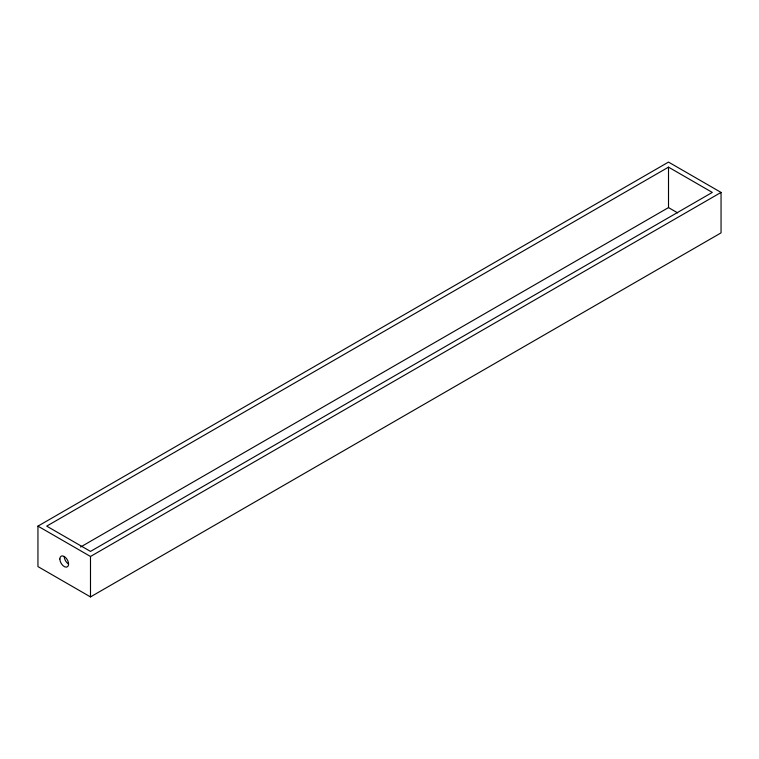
<?xml version="1.0" encoding="UTF-8"?>
<svg xmlns="http://www.w3.org/2000/svg" width="759" height="759" viewBox="0 0 759 759"><rect width="100%" height="100%" fill="white"/><g stroke="black" fill="none" stroke-linecap="round" stroke-linejoin="round"><path stroke-width="1.14" d="M37.95 526.129L668.508 162.084L721.05 192.416L721.05 232.871L90.492 596.916L37.95 566.584L37.95 526.129L90.492 556.47L721.05 192.416M668.508 167.141L46.707 526.129L90.492 551.413L712.293 192.416L668.508 167.141L668.508 207.587L80.568 547.03M668.508 207.587L677.673 212.881M90.492 556.47L90.492 596.916M68.604 564.051A6.195 3.577 60 0 1 64.221 556.47M59.847 558.994A6.195 3.577 60 0 0 66.412 567.163A6.195 3.577 60 0 0 66.412 558.406A6.195 3.577 60 0 0 59.847 558.994"/></g></svg>
